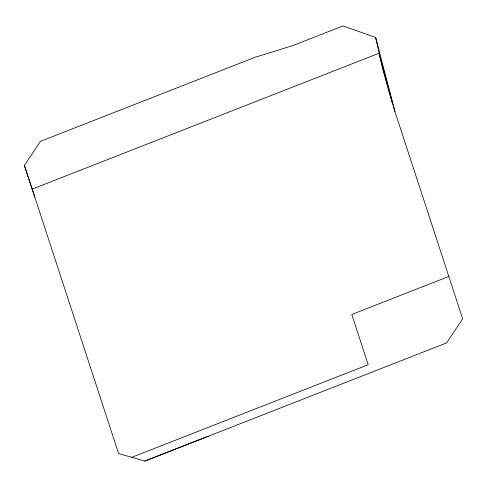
<?xml version="1.0" encoding="UTF-8"?>
<svg xmlns="http://www.w3.org/2000/svg" width="487" height="487" viewBox="0 0 487 487"><rect width="100%" height="100%" fill="white"/><g stroke="black" fill="none" stroke-linecap="round" stroke-linejoin="round"><path stroke-width="0.73" d="M32.185 189.108L378.953 53.284L394.927 111.566L462.65 318.808L446.64 342.891L144.937 461.061L118.609 453.567L24.447 165.428M448.813 276.458L351.772 314.468L368.196 364.708L131.776 457.317M144.779 461.019L208.199 436.285M394.927 111.566L375.635 37.444L343.061 25.939L292.924 45.571L254.975 57.326L40.458 141.346L24.35 165.574L34.827 197.192M391.956 102.24L382.952 70.134L375.635 37.444"/></g></svg>
